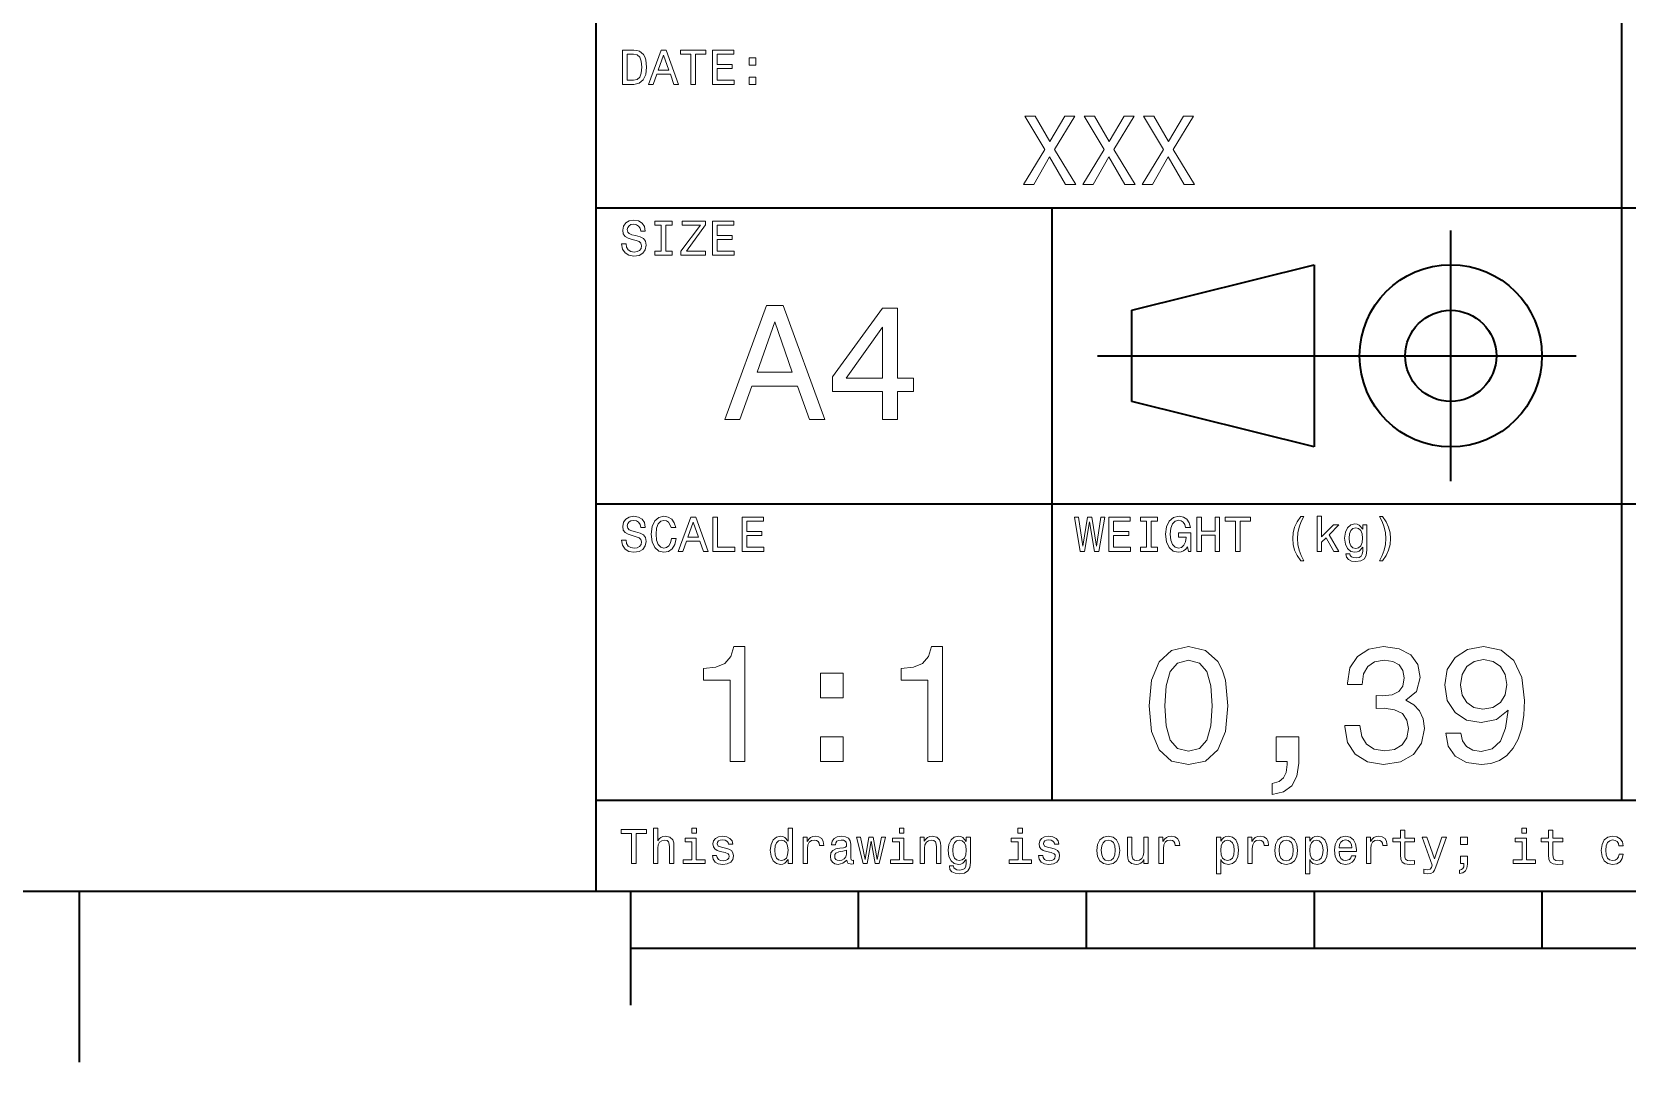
# Model space of a CAD drawing. Extents: x 0 to 297, y 0 to 210.
# Drawn here: x 72.2 to 142.2, y 2.5 to 47.7 of the extents above; entities that cross this region are included whole.
import ezdxf

# ---------------------------------------------------------------- set-up
doc = ezdxf.new("R2010")
doc.units = 0

msp = doc.modelspace()

# ---------------------------------------------------------------- linework, layer by layer
at = {"color": 7, "lineweight": 35}
for p, q in [((97, 10), (97, 70)), ((142, 14), (142, 70)), ((97, 40), (262, 40)), ((117, 14), (117, 40)), ((119, 33.5), (140, 33.5)), ((97, 27), (262, 27)), ((97, 14), (262, 14)), ((10, 10), (287, 10)), ((97, 10), (287, 10)), ((98.5, 7.5), (198.5, 7.5))]:
    msp.add_line(p, q, dxfattribs=at)
at = {"color": 7, "lineweight": 35, "ltscale": 0.275}
msp.add_line((134.5, 28), (134.5, 39), dxfattribs=at)
at = {"color": 7, "lineweight": 35, "ltscale": 0.206155}
for p, q in [((120.5, 35.5), (128.5, 37.5)), ((128.5, 29.5), (120.5, 31.5))]:
    msp.add_line(p, q, dxfattribs=at)
at = {"color": 7, "lineweight": 35, "ltscale": 0.2}
msp.add_line((128.5, 37.5), (128.5, 29.5), dxfattribs=at)
at = {"color": 7, "lineweight": 35, "ltscale": 0.1}
msp.add_line((120.5, 31.5), (120.5, 35.5), dxfattribs=at)
at = {"color": 7, "lineweight": 35, "ltscale": 0.1875}
msp.add_line((74.300003, 10), (74.300003, 2.5), dxfattribs=at)
at = {"color": 7, "lineweight": 35, "ltscale": 0.125}
msp.add_line((98.5, 10), (98.5, 5), dxfattribs=at)
at = {"color": 7, "lineweight": 35, "ltscale": 0.0625}
for p, q in [((108.5, 10), (108.5, 7.5)), ((118.5, 10), (118.5, 7.5)), ((128.5, 10), (128.5, 7.5)), ((138.5, 10), (138.5, 7.5))]:
    msp.add_line(p, q, dxfattribs=at)
at = {"color": 7, "lineweight": 13}
for points in [[(98.648415, 46.918587), (98.149132, 46.918587), (98.149132, 45.418587), (98.648415, 45.418587), (98.884003, 45.466137), (99.059074, 45.61095), (99.167145, 45.846542), (99.206055, 46.168587), (99.171471, 46.497116), (99.128242, 46.626801), (99.067726, 46.730545), (98.892654, 46.871037), (98.778099, 46.905617)], [(99.29467, 45.418587), (99.493515, 45.418587), (99.651299, 45.859509), (100.25, 45.859509), (100.407784, 45.418587), (100.610954, 45.418587), (100.061958, 46.92075), (99.841499, 46.92075)], [(101.153458, 45.418587), (101.352303, 45.418587), (101.352303, 46.73703), (101.806198, 46.73703), (101.806198, 46.918587), (100.697403, 46.918587), (100.697403, 46.73703), (101.153458, 46.73703)], [(102.100143, 45.418587), (103.051155, 45.418587), (103.051155, 45.600143), (102.298988, 45.600143), (102.298988, 46.108067), (102.969025, 46.108067), (102.969025, 46.287464), (102.298988, 46.287464), (102.298988, 46.73703), (103.033859, 46.73703), (103.033859, 46.918587), (102.100143, 46.918587)], [(98.633286, 46.739193), (98.797554, 46.706772), (98.909943, 46.607349), (98.976944, 46.430115), (98.998558, 46.168587), (98.974785, 45.915707), (98.907784, 45.738472), (98.793228, 45.632565), (98.633286, 45.59798), (98.350143, 45.59798), (98.350143, 46.739193)], [(99.720459, 46.043228), (99.951729, 46.704609), (100.182999, 46.043228)], [(103.706055, 46.257202), (104.004326, 46.257202), (104.004326, 46.57925), (103.706055, 46.57925)], [(103.706055, 45.418587), (104.004326, 45.418587), (104.004326, 45.740631), (103.706055, 45.740631)], [(115.752159, 41.020172), (116.206055, 41.020172), (116.893372, 42.234871), (117.593658, 41.020172), (118.051872, 41.020172), (117.113831, 42.5634), (118.004326, 44.024494), (117.567726, 44.024494), (116.906342, 42.913544), (116.257927, 44.024494), (115.804031, 44.024494), (116.690201, 42.559078)], [(118.354469, 41.020172), (118.808357, 41.020172), (119.495682, 42.234871), (120.195969, 41.020172), (120.654182, 41.020172), (119.716141, 42.5634), (120.606628, 44.024494), (120.170029, 44.024494), (119.508644, 42.913544), (118.860229, 44.024494), (118.406342, 44.024494), (119.292511, 42.559078)], [(120.956772, 41.020172), (121.41066, 41.020172), (122.097984, 42.234871), (122.798271, 41.020172), (123.256485, 41.020172), (122.318443, 42.5634), (123.208939, 44.024494), (122.772339, 44.024494), (122.110954, 42.913544), (121.46254, 44.024494), (121.008644, 44.024494), (121.894814, 42.559078)], [(98.309074, 38.413544), (98.112389, 38.413544), (98.155617, 38.184437), (98.263687, 38.01585), (98.430115, 37.914265), (98.6549, 37.877522), (98.877525, 37.912102), (99.043945, 38.007202), (99.149857, 38.156338), (99.188759, 38.353024), (99.156342, 38.530258), (99.065559, 38.64481), (98.918587, 38.720459), (98.721901, 38.776657), (98.553314, 38.817722), (98.443085, 38.865273), (98.380402, 38.934437), (98.360954, 39.042507), (98.380402, 39.139767), (98.4366, 39.213257), (98.523056, 39.262966), (98.64193, 39.280258), (98.76297, 39.258644), (98.85807, 39.200287), (98.920746, 39.103024), (98.951012, 38.97118), (99.147697, 38.97118), (99.147697, 38.975502), (99.113113, 39.178673), (99.011528, 39.329971), (98.851585, 39.425072), (98.635445, 39.457493), (98.440926, 39.425072), (98.289627, 39.334293), (98.19236, 39.193802), (98.157784, 39.012245), (98.185883, 38.850143), (98.268013, 38.739914), (98.397697, 38.666424), (98.574928, 38.610229), (98.75, 38.560516), (98.881844, 38.512966), (98.961815, 38.443802), (98.989914, 38.331409), (98.963974, 38.216858), (98.896973, 38.130402), (98.795387, 38.076366), (98.663544, 38.059078), (98.516571, 38.082851), (98.404182, 38.152016), (98.332855, 38.264408)], [(99.852303, 38.100143), (99.575645, 38.100143), (99.575645, 37.918587), (100.327812, 37.918587), (100.327812, 38.100143), (100.051155, 38.100143), (100.051155, 39.23703), (100.327812, 39.23703), (100.327812, 39.418587), (99.575645, 39.418587), (99.575645, 39.23703), (99.852303, 39.23703)], [(100.714699, 37.918587), (101.791069, 37.918587), (101.791069, 38.100143), (100.952454, 38.100143), (101.791069, 39.247837), (101.791069, 39.418587), (100.773056, 39.418587), (100.773056, 39.23703), (101.566284, 39.23703), (100.714699, 38.091496)], [(102.100143, 37.918587), (103.051155, 37.918587), (103.051155, 38.100143), (102.298988, 38.100143), (102.298988, 38.608067), (102.969025, 38.608067), (102.969025, 38.787464), (102.298988, 38.787464), (102.298988, 39.23703), (103.033859, 39.23703), (103.033859, 39.418587), (102.100143, 39.418587)], [(102.641212, 30.700289), (103.304039, 30.700289), (103.829971, 32.170029), (105.825653, 32.170029), (106.351585, 30.700289), (107.028824, 30.700289), (105.198853, 35.707493), (104.463982, 35.707493)], [(109.564842, 30.700289), (110.213257, 30.700289), (110.213257, 31.939482), (110.926514, 31.939482), (110.926514, 32.51585), (110.213257, 32.51585), (110.213257, 35.59222), (109.55764, 35.59222), (107.367439, 32.573486), (107.367439, 31.939482), (109.564842, 31.939482)], [(104.060524, 32.782421), (104.831413, 34.987034), (105.60231, 32.782421)], [(107.972626, 32.51585), (109.564842, 34.756485), (109.564842, 32.51585)], [(98.309074, 25.413544), (98.112389, 25.413544), (98.155617, 25.184437), (98.263687, 25.015848), (98.430115, 24.914265), (98.6549, 24.87752), (98.877525, 24.912102), (99.043945, 25.007204), (99.149857, 25.15634), (99.188759, 25.353025), (99.156342, 25.530258), (99.065559, 25.644812), (98.918587, 25.720461), (98.721901, 25.776655), (98.553314, 25.817722), (98.443085, 25.865273), (98.380402, 25.934437), (98.360954, 26.042505), (98.380402, 26.139769), (98.4366, 26.213255), (98.523056, 26.262968), (98.64193, 26.280258), (98.76297, 26.258644), (98.85807, 26.200287), (98.920746, 26.103025), (98.951012, 25.97118), (99.147697, 25.97118), (99.147697, 25.975504), (99.113113, 26.178673), (99.011528, 26.329969), (98.851585, 26.425072), (98.635445, 26.457491), (98.440926, 26.425072), (98.289627, 26.334293), (98.19236, 26.193804), (98.157784, 26.012247), (98.185883, 25.850143), (98.268013, 25.739912), (98.397697, 25.666426), (98.574928, 25.610229), (98.75, 25.560518), (98.881844, 25.512968), (98.961815, 25.443804), (98.989914, 25.331411), (98.963974, 25.216858), (98.896973, 25.130402), (98.795387, 25.076368), (98.663544, 25.059076), (98.516571, 25.082851), (98.404182, 25.152016), (98.332855, 25.264408)], [(100.301872, 25.476223), (100.258644, 25.294668), (100.187317, 25.164984), (100.087898, 25.085012), (99.971184, 25.059076), (99.830688, 25.097982), (99.720459, 25.214697), (99.646973, 25.404898), (99.623199, 25.668587), (99.646973, 25.930115), (99.7183, 26.122477), (99.828529, 26.239193), (99.971184, 26.280258), (100.074928, 26.258644), (100.163544, 26.198126), (100.232712, 26.100864), (100.280258, 25.966858), (100.485588, 25.966858), (100.420746, 26.17219), (100.308357, 26.327808), (100.1549, 26.425072), (99.971184, 26.459654), (99.742073, 26.405619), (99.567001, 26.254322), (99.454613, 26.005762), (99.415703, 25.668587), (99.454613, 25.331411), (99.567001, 25.082851), (99.742073, 24.929394), (99.971184, 24.87752), (100.172188, 24.918587), (100.334297, 25.03314), (100.448845, 25.22118), (100.509369, 25.476223)], [(100.595825, 24.918587), (100.79467, 24.918587), (100.952454, 25.359509), (101.551155, 25.359509), (101.708931, 24.918587), (101.912102, 24.918587), (101.363113, 26.420748), (101.142654, 26.420748)], [(101.021614, 25.543226), (101.252884, 26.204609), (101.484154, 25.543226)], [(102.115273, 24.918587), (103.079254, 24.918587), (103.079254, 25.100143), (102.314117, 25.100143), (102.314117, 26.418587), (102.115273, 26.418587)], [(103.401299, 24.918587), (104.352303, 24.918587), (104.352303, 25.100143), (103.600143, 25.100143), (103.600143, 25.608068), (104.270172, 25.608068), (104.270172, 25.787462), (103.600143, 25.787462), (103.600143, 26.23703), (104.335014, 26.23703), (104.335014, 26.418587), (103.401299, 26.418587)], [(118.242073, 24.918587), (118.432274, 24.918587), (118.648415, 26.21974), (118.87104, 24.918587), (119.052597, 24.918587), (119.316284, 26.420748), (119.143372, 26.420748), (118.957489, 25.14337), (118.743515, 26.420748), (118.555473, 26.420748), (118.345818, 25.14337), (118.159943, 26.420748), (117.982712, 26.420748)], [(119.497841, 24.918587), (120.448845, 24.918587), (120.448845, 25.100143), (119.696686, 25.100143), (119.696686, 25.608068), (120.366714, 25.608068), (120.366714, 25.787462), (119.696686, 25.787462), (119.696686, 26.23703), (120.431557, 26.23703), (120.431557, 26.418587), (119.497841, 26.418587)], [(121.153458, 25.100143), (120.876801, 25.100143), (120.876801, 24.918587), (121.62896, 24.918587), (121.62896, 25.100143), (121.352303, 25.100143), (121.352303, 26.23703), (121.62896, 26.23703), (121.62896, 26.418587), (120.876801, 26.418587), (120.876801, 26.23703), (121.153458, 26.23703)], [(122.94957, 25.119595), (122.986313, 24.918587), (123.094383, 24.918587), (123.094383, 25.729105), (122.547554, 25.729105), (122.547554, 25.545387), (122.884727, 25.545387), (122.884727, 25.532419), (122.858788, 25.333572), (122.789627, 25.186598), (122.683716, 25.093658), (122.551872, 25.0634), (122.4049, 25.102304), (122.290344, 25.219019), (122.216858, 25.411383), (122.190926, 25.675072), (122.214699, 25.936598), (122.288185, 26.128962), (122.4049, 26.245676), (122.562683, 26.286743), (122.670746, 26.265129), (122.759369, 26.204609), (122.824211, 26.103025), (122.860954, 25.966858), (123.074928, 25.966858), (123.01873, 26.174351), (122.912827, 26.329969), (122.763687, 26.425072), (122.575645, 26.459654), (122.329254, 26.405619), (122.143372, 26.247837), (122.024498, 25.999279), (121.983429, 25.668587), (122.024498, 25.335733), (122.143372, 25.087175), (122.318443, 24.929394), (122.538902, 24.87752), (122.662102, 24.894812), (122.772331, 24.93804), (122.867432, 25.013687)], [(123.353745, 24.918587), (123.554756, 24.918587), (123.554756, 25.623198), (124.155617, 25.623198), (124.155617, 24.918587), (124.354469, 24.918587), (124.354469, 26.418587), (124.155617, 26.418587), (124.155617, 25.806915), (123.554756, 25.806915), (123.554756, 26.418587), (123.353745, 26.418587)], [(125.056915, 24.918587), (125.255768, 24.918587), (125.255768, 26.23703), (125.709656, 26.23703), (125.709656, 26.418587), (124.600868, 26.418587), (124.600868, 26.23703), (125.056915, 26.23703)], [(127.916428, 24.50144), (128.052597, 24.50144), (127.929398, 24.730547), (127.842941, 24.970459), (127.788902, 25.223341), (127.771614, 25.478386), (127.788902, 25.733429), (127.842941, 25.984148), (127.929398, 26.226223), (128.052597, 26.45533), (127.916428, 26.45533), (127.758644, 26.217579), (127.648415, 25.981987), (127.583572, 25.73559), (127.564117, 25.478386), (127.583572, 25.219019), (127.648415, 24.974783), (127.758644, 24.739191)], [(128.638336, 24.918587), (128.828537, 24.918587), (128.828537, 25.327087), (129.027374, 25.519451), (129.368881, 24.918587), (129.582855, 24.918587), (129.157059, 25.651297), (129.593658, 26.07925), (129.353745, 26.07925), (128.828537, 25.556194), (128.828537, 26.470461), (128.638336, 26.470461)], [(130.817001, 24.970459), (130.817001, 26.07925), (130.635452, 26.07925), (130.635452, 25.891209), (130.486313, 26.061958), (130.395538, 26.105186), (130.293945, 26.120316), (130.110229, 26.077087), (129.967575, 25.956051), (129.874634, 25.761526), (129.842224, 25.499998), (129.874634, 25.236311), (129.967575, 25.041786), (130.110229, 24.918587), (130.293945, 24.87752), (130.39769, 24.892651), (130.484146, 24.931555), (130.635452, 25.095819), (130.635452, 24.931555), (130.618164, 24.801872), (130.570602, 24.708933), (130.479828, 24.654898), (130.343658, 24.635445), (130.224792, 24.648415), (130.140488, 24.680834), (130.090775, 24.73703), (130.075653, 24.812679), (129.891937, 24.812679), (129.891937, 24.804033), (129.920029, 24.665705), (130.006485, 24.561958), (130.144806, 24.494955), (130.332855, 24.47118), (130.557632, 24.503601), (130.706772, 24.594379), (130.791061, 24.752161)], [(130.03891, 25.499998), (130.058365, 25.692362), (130.116714, 25.835012), (130.207489, 25.919308), (130.328537, 25.949566), (130.456055, 25.919308), (130.551147, 25.835012), (130.609512, 25.692362), (130.631119, 25.499998), (130.609512, 25.303312), (130.551147, 25.162823), (130.456055, 25.076368), (130.328537, 25.048269), (130.207489, 25.076368), (130.116714, 25.162823), (130.058365, 25.305475)], [(131.506485, 24.50144), (131.662109, 24.739191), (131.772339, 24.974783), (131.837173, 25.219019), (131.858795, 25.478386), (131.837173, 25.73559), (131.772339, 25.981987), (131.662109, 26.217579), (131.506485, 26.45533), (131.370316, 26.45533), (131.491364, 26.226223), (131.577805, 25.984148), (131.629684, 25.733429), (131.649139, 25.478386), (131.629684, 25.223341), (131.577805, 24.970459), (131.489197, 24.730547), (131.370316, 24.50144)], [(102.870316, 15.700288), (103.525932, 15.700288), (103.525932, 20.736311), (103.036018, 20.736311), (102.906342, 20.296829), (102.646973, 20.00144), (102.250717, 19.828529), (101.703171, 19.770893), (101.703171, 19.259365), (102.870316, 19.259365)], [(111.544662, 15.700288), (112.200287, 15.700288), (112.200287, 20.736311), (111.710373, 20.736311), (111.580688, 20.296829), (111.32132, 20.00144), (110.925072, 19.828529), (110.377518, 19.770893), (110.377518, 19.259365), (111.544662, 19.259365)], [(121.257919, 18.142651), (121.36599, 17.011526), (121.704605, 16.204611), (122.244957, 15.714697), (122.994232, 15.556195), (123.736305, 15.714697), (124.276657, 16.204611), (124.608063, 17.011526), (124.723343, 18.142651), (124.608063, 19.266571), (124.471176, 19.713257), (124.276657, 20.080692), (123.736305, 20.570604), (122.994232, 20.736311), (122.244957, 20.570604), (121.704605, 20.073486), (121.36599, 19.266571)], [(129.853027, 17.270893), (129.853027, 17.220461), (129.968292, 16.528818), (130.306915, 16.010086), (130.840057, 15.678674), (131.546112, 15.556195), (132.29538, 15.678674), (132.857346, 15.995677), (133.217575, 16.5), (133.34726, 17.148415), (133.289627, 17.573486), (133.131119, 17.919308), (132.87175, 18.185879), (132.52594, 18.380404), (132.994232, 18.769451), (133.159943, 19.38905), (133.051865, 19.951008), (132.742065, 20.37608), (132.237747, 20.642651), (131.546112, 20.736311), (130.89769, 20.621037), (130.400574, 20.304035), (130.07637, 19.799711), (129.968292, 19.129683), (129.968292, 19.07925), (130.609512, 19.07925), (130.667145, 19.540346), (130.854462, 19.871758), (131.157059, 20.073486), (131.582123, 20.145533), (131.956772, 20.087896), (132.230545, 19.9366), (132.396255, 19.691643), (132.46109, 19.360229), (132.396255, 19.007204), (132.223343, 18.769451), (131.920746, 18.62536), (131.510086, 18.582132), (131.229111, 18.589336), (131.229111, 18.020172), (131.582123, 18.034582), (132.036026, 17.96974), (132.374634, 17.796829), (132.57637, 17.51585), (132.648407, 17.148415), (132.569168, 16.730547), (132.360229, 16.42075), (132.028809, 16.226225), (131.58934, 16.161383), (131.135437, 16.233429), (130.804031, 16.449568), (130.595093, 16.795389), (130.515854, 17.270893)], [(134.276657, 16.939482), (134.38472, 16.370317), (134.694519, 15.930836), (135.184433, 15.657061), (135.832855, 15.556195), (136.257919, 15.606627), (136.639771, 15.736311), (136.963974, 15.959654), (137.237747, 16.276657), (137.453888, 16.672911), (137.612396, 17.162825), (137.706055, 17.724783), (137.742065, 18.373199), (137.619598, 19.38905), (137.266571, 20.131123), (136.704605, 20.577808), (135.933716, 20.736311), (135.227661, 20.606628), (134.694519, 20.260807), (134.348694, 19.727665), (134.233429, 19.057636), (134.348694, 18.365993), (134.687317, 17.840057), (135.191635, 17.508646), (135.832855, 17.400576), (136.510086, 17.537464), (137.021606, 17.955332), (136.906342, 17.155619), (136.675797, 16.586454), (136.322769, 16.247839), (135.840057, 16.139769), (135.465424, 16.190201), (135.191635, 16.348703), (135.01152, 16.600864), (134.939484, 16.939482)], [(121.949562, 18.142651), (122.007202, 19.014408), (122.187317, 19.641211), (122.511528, 20.008644), (122.994232, 20.138329), (123.469734, 20.008644), (123.793945, 19.641211), (123.97406, 19.014408), (124.0317, 18.142651), (123.97406, 17.263689), (123.793945, 16.636887), (123.469734, 16.269451), (122.994232, 16.146975), (122.511528, 16.269451), (122.187317, 16.636887), (122.007202, 17.263689)], [(134.932281, 19.06484), (135.004318, 19.511528), (135.206055, 19.864553), (135.523056, 20.087896), (135.933716, 20.167147), (136.358795, 20.087896), (136.682999, 19.864553), (136.88472, 19.518732), (136.963974, 19.072046), (136.88472, 18.618155), (136.682999, 18.279539), (136.351578, 18.070604), (135.912109, 17.998558), (135.515854, 18.070604), (135.206055, 18.279539), (135.004318, 18.61095)], [(106.840057, 18.495676), (107.83429, 18.495676), (107.83429, 19.569164), (106.840057, 19.569164)], [(106.840057, 15.700288), (107.83429, 15.700288), (107.83429, 16.773775), (106.840057, 16.773775)], [(126.83429, 15.700288), (127.317001, 15.700288), (127.317001, 15.5634), (127.280975, 15.217579), (127.165703, 14.972622), (126.963974, 14.81412), (126.661377, 14.73487), (126.661377, 14.244956), (127.158501, 14.36023), (127.525932, 14.626801), (127.749275, 15.051873), (127.828529, 15.621037), (127.828529, 16.780979), (126.83429, 16.780979)], [(98.551155, 11.214337), (98.75, 11.214337), (98.75, 12.532782), (99.203888, 12.532782), (99.203888, 12.714337), (98.0951, 12.714337), (98.0951, 12.532782), (98.551155, 12.532782)], [(99.504326, 11.214337), (99.694527, 11.214337), (99.694527, 11.884366), (99.713974, 12.037825), (99.776657, 12.150216), (99.873917, 12.21938), (100.003601, 12.245317), (100.107346, 12.223703), (100.172188, 12.165346), (100.204613, 12.068084), (100.215416, 11.938401), (100.215416, 11.214337), (100.405617, 11.214337), (100.405617, 11.977305), (100.396973, 12.130764), (100.35807, 12.258286), (100.230545, 12.375), (100.0317, 12.416066), (99.92363, 12.400937), (99.830688, 12.359871), (99.752884, 12.295029), (99.694527, 12.206412), (99.694527, 12.766211), (99.504326, 12.766211)], [(101.393372, 12.766211), (101.19236, 12.766211), (101.19236, 12.550073), (101.393372, 12.550073)], [(105.422188, 11.393732), (105.422188, 11.214337), (105.612396, 11.214337), (105.612396, 12.766211), (105.424355, 12.766211), (105.424355, 12.197767), (105.279541, 12.362032), (105.190926, 12.400937), (105.08934, 12.416066), (104.905617, 12.372839), (104.76297, 12.251801), (104.670029, 12.057277), (104.637611, 11.79575), (104.670029, 11.534222), (104.76297, 11.337536), (104.905617, 11.214337), (105.08934, 11.173271), (105.190926, 11.188401), (105.2817, 11.227305)], [(110.501442, 12.766211), (110.30043, 12.766211), (110.30043, 12.550073), (110.501442, 12.550073)], [(115.706055, 12.766211), (115.505043, 12.766211), (115.505043, 12.550073), (115.706055, 12.550073)], [(132.288193, 12.173991), (132.288193, 11.59258), (132.301147, 11.404539), (132.361679, 11.274856), (132.482712, 11.199207), (132.688049, 11.173271), (132.912827, 11.184078), (132.912827, 11.348343), (132.748566, 11.335375), (132.599426, 11.352666), (132.519455, 11.4067), (132.484879, 11.497478), (132.478394, 11.625), (132.478394, 12.173991), (132.912827, 12.173991), (132.912827, 12.336096), (132.478394, 12.336096), (132.478394, 12.675432), (132.288193, 12.675432), (132.288193, 12.336096), (131.959656, 12.336096), (131.959656, 12.173991)], [(137.825653, 12.766211), (137.624634, 12.766211), (137.624634, 12.550073), (137.825653, 12.550073)], [(138.793945, 12.173991), (138.793945, 11.59258), (138.806915, 11.404539), (138.867432, 11.274856), (138.988464, 11.199207), (139.193802, 11.173271), (139.418579, 11.184078), (139.418579, 11.348343), (139.254318, 11.335375), (139.105179, 11.352666), (139.025208, 11.4067), (138.990631, 11.497478), (138.984146, 11.625), (138.984146, 12.173991), (139.418579, 12.173991), (139.418579, 12.336096), (138.984146, 12.336096), (138.984146, 12.675432), (138.793945, 12.675432), (138.793945, 12.336096), (138.465424, 12.336096), (138.465424, 12.173991)], [(101.386887, 11.37428), (101.386887, 12.336096), (100.898415, 12.336096), (100.898415, 12.173991), (101.196686, 12.173991), (101.196686, 11.37428), (100.80764, 11.37428), (100.80764, 11.214337), (101.780258, 11.214337), (101.780258, 11.37428)], [(102.675072, 11.89085), (102.491356, 11.934078), (102.355186, 11.983789), (102.309799, 12.085375), (102.322769, 12.1567), (102.368156, 12.208573), (102.441643, 12.240994), (102.547554, 12.253963), (102.649139, 12.240994), (102.729111, 12.202089), (102.780983, 12.143732), (102.802597, 12.065923), (102.988472, 12.065923), (102.988472, 12.070245), (102.956055, 12.210735), (102.867432, 12.320966), (102.729111, 12.39013), (102.547554, 12.416066), (102.363831, 12.39013), (102.229828, 12.318804), (102.145531, 12.212896), (102.119598, 12.078891), (102.139053, 11.949207), (102.19957, 11.85843), (102.298988, 11.793588), (102.443802, 11.748199), (102.655617, 11.696326), (102.785301, 11.642291), (102.819885, 11.599064), (102.832855, 11.534222), (102.8134, 11.454251), (102.761528, 11.393732), (102.677231, 11.354827), (102.564842, 11.341859), (102.445969, 11.354827), (102.359512, 11.400216), (102.301155, 11.473703), (102.277374, 11.575289), (102.093658, 11.575289), (102.123917, 11.402378), (102.21254, 11.277018), (102.353027, 11.201369), (102.547554, 11.173271), (102.750717, 11.201369), (102.899857, 11.277018), (102.990631, 11.398055), (103.023056, 11.555836), (102.999283, 11.692003), (102.932274, 11.784943), (102.822044, 11.845461)], [(105.121758, 12.245317), (105.247116, 12.215057), (105.342216, 12.130764), (105.398415, 11.990274), (105.420029, 11.79575), (105.398415, 11.599064), (105.342216, 11.458573), (105.247116, 11.372118), (105.121758, 11.34402), (105.002884, 11.372118), (104.912102, 11.458573), (104.851585, 11.601225), (104.83213, 11.79575), (104.851585, 11.988112), (104.912102, 12.128603), (105.002884, 12.215057)], [(106.081413, 11.214337), (106.271614, 11.214337), (106.271614, 11.877882), (106.291069, 12.037825), (106.349426, 12.152378), (106.444527, 12.221542), (106.572044, 12.245317), (106.667145, 12.230187), (106.738472, 12.18696), (106.7817, 12.113473), (106.796829, 12.01405), (106.989197, 12.01405), (106.963257, 12.189121), (106.89193, 12.314482), (106.773056, 12.39013), (106.610954, 12.416066), (106.500717, 12.398775), (106.405617, 12.355548), (106.321327, 12.282061), (106.254326, 12.182637), (106.254326, 12.375), (106.081413, 12.375)], [(108.000717, 11.365634), (108.000717, 11.35915), (108.011528, 11.285663), (108.043945, 11.233789), (108.180115, 11.192723), (108.286026, 11.210014), (108.286026, 11.356989), (108.240631, 11.350505), (108.180115, 11.378602), (108.169312, 11.465057), (108.169312, 12.065923), (108.143372, 12.21938), (108.067726, 12.32745), (107.935883, 12.392291), (107.75, 12.416066), (107.568443, 12.39013), (107.434441, 12.316643), (107.350143, 12.202089), (107.322044, 12.050793), (107.322044, 12.037825), (107.492798, 12.037825), (107.507927, 12.128603), (107.555473, 12.193444), (107.633286, 12.232349), (107.743515, 12.247478), (107.849426, 12.236671), (107.925072, 12.204251), (107.970459, 12.148055), (107.985588, 12.070245), (107.976944, 11.979467), (107.942368, 11.934078), (107.855911, 11.912464), (107.693802, 11.895173), (107.507927, 11.856268), (107.376083, 11.787104), (107.298271, 11.679035), (107.274498, 11.519093), (107.296112, 11.376441), (107.363113, 11.270534), (107.471184, 11.20353), (107.620316, 11.179755), (107.821327, 11.225144)], [(108.886887, 11.214337), (109.059799, 12.199928), (109.232712, 11.214337), (109.414268, 11.214337), (109.69957, 12.375), (109.515854, 12.375), (109.323486, 11.389409), (109.15274, 12.375), (108.964699, 12.375), (108.793945, 11.389409), (108.601585, 12.375), (108.420029, 12.375), (108.70533, 11.214337)], [(110.494957, 11.37428), (110.494957, 12.336096), (110.006485, 12.336096), (110.006485, 12.173991), (110.304756, 12.173991), (110.304756, 11.37428), (109.91571, 11.37428), (109.91571, 11.214337), (110.888329, 11.214337), (110.888329, 11.37428)], [(111.214699, 11.214337), (111.4049, 11.214337), (111.4049, 11.884366), (111.424355, 12.037825), (111.48703, 12.150216), (111.584297, 12.21938), (111.713982, 12.245317), (111.817726, 12.223703), (111.882568, 12.165346), (111.914986, 12.068084), (111.925797, 11.938401), (111.925797, 11.214337), (112.115997, 11.214337), (112.115997, 11.977305), (112.107353, 12.130764), (112.068443, 12.258286), (111.940926, 12.375), (111.742081, 12.416066), (111.631844, 12.400937), (111.53891, 12.359871), (111.458939, 12.290707), (111.396255, 12.197767), (111.396255, 12.375), (111.214699, 12.375)], [(113.419312, 11.266211), (113.419312, 12.375), (113.237755, 12.375), (113.237755, 12.18696), (113.088623, 12.357709), (112.997841, 12.400937), (112.896255, 12.416066), (112.71254, 12.372839), (112.569885, 12.251801), (112.476944, 12.057277), (112.444527, 11.79575), (112.476944, 11.532061), (112.569885, 11.337536), (112.71254, 11.214337), (112.896255, 11.173271), (113, 11.188401), (113.086456, 11.227305), (113.237755, 11.391571), (113.237755, 11.227305), (113.220459, 11.097623), (113.172913, 11.004683), (113.082138, 10.950648), (112.945969, 10.931196), (112.827087, 10.944164), (112.742798, 10.976585), (112.693085, 11.032782), (112.677956, 11.10843), (112.49424, 11.10843), (112.49424, 11.099784), (112.522339, 10.961455), (112.608795, 10.857709), (112.747116, 10.790707), (112.935158, 10.766931), (113.159943, 10.799352), (113.309082, 10.89013), (113.393372, 11.047911)], [(112.641212, 11.79575), (112.660667, 11.988112), (112.719025, 12.130764), (112.809799, 12.215057), (112.93084, 12.245317), (113.058357, 12.215057), (113.153458, 12.130764), (113.211815, 11.988112), (113.233429, 11.79575), (113.211815, 11.599064), (113.153458, 11.458573), (113.058357, 11.372118), (112.93084, 11.34402), (112.809799, 11.372118), (112.719025, 11.458573), (112.660667, 11.601225)], [(115.69957, 11.37428), (115.69957, 12.336096), (115.211098, 12.336096), (115.211098, 12.173991), (115.509369, 12.173991), (115.509369, 11.37428), (115.120316, 11.37428), (115.120316, 11.214337), (116.092941, 11.214337), (116.092941, 11.37428)], [(116.987755, 11.89085), (116.804039, 11.934078), (116.66787, 11.983789), (116.622482, 12.085375), (116.635452, 12.1567), (116.68084, 12.208573), (116.754326, 12.240994), (116.860229, 12.253963), (116.961823, 12.240994), (117.041794, 12.202089), (117.093658, 12.143732), (117.11528, 12.065923), (117.301155, 12.065923), (117.301155, 12.070245), (117.268738, 12.210735), (117.180115, 12.320966), (117.041794, 12.39013), (116.860229, 12.416066), (116.676514, 12.39013), (116.542511, 12.318804), (116.458214, 12.212896), (116.432281, 12.078891), (116.451729, 11.949207), (116.512253, 11.85843), (116.611671, 11.793588), (116.756485, 11.748199), (116.9683, 11.696326), (117.097984, 11.642291), (117.132568, 11.599064), (117.145538, 11.534222), (117.126083, 11.454251), (117.074211, 11.393732), (116.989914, 11.354827), (116.877525, 11.341859), (116.758652, 11.354827), (116.672195, 11.400216), (116.613831, 11.473703), (116.590057, 11.575289), (116.406342, 11.575289), (116.4366, 11.402378), (116.525223, 11.277018), (116.66571, 11.201369), (116.860229, 11.173271), (117.0634, 11.201369), (117.21254, 11.277018), (117.303314, 11.398055), (117.335739, 11.555836), (117.311966, 11.692003), (117.244957, 11.784943), (117.134727, 11.845461)], [(118.965424, 11.793588), (119, 11.5299), (119.099426, 11.335375), (119.25721, 11.214337), (119.469025, 11.173271), (119.67868, 11.214337), (119.836456, 11.333214), (119.935883, 11.527738), (119.972626, 11.793588), (119.935883, 12.057277), (119.836456, 12.253963), (119.67868, 12.372839), (119.469025, 12.416066), (119.25721, 12.372839), (119.099426, 12.251801), (119, 12.057277)], [(119.159943, 11.79575), (119.179398, 11.990274), (119.239914, 12.130764), (119.337181, 12.217219), (119.469025, 12.247478), (119.598709, 12.217219), (119.695969, 12.132925), (119.756485, 11.990274), (119.778099, 11.79575), (119.756485, 11.599064), (119.695969, 11.456412), (119.598709, 11.369957), (119.469025, 11.341859), (119.337181, 11.369957), (119.239914, 11.456412), (119.179398, 11.599064)], [(121.217583, 12.375), (121.027382, 12.375), (121.027382, 11.704971), (121.005768, 11.549352), (120.943085, 11.43696), (120.845825, 11.367796), (120.718307, 11.346182), (120.616714, 11.363473), (120.55188, 11.415346), (120.515137, 11.503963), (120.506485, 11.629323), (120.506485, 12.375), (120.316284, 12.375), (120.316284, 11.612032), (120.322769, 11.458573), (120.363838, 11.331052), (120.489197, 11.214337), (120.690201, 11.173271), (120.798279, 11.188401), (120.891212, 11.227305), (120.971184, 11.294309), (121.036026, 11.391571), (121.036026, 11.214337), (121.217583, 11.214337)], [(121.695251, 11.214337), (121.885452, 11.214337), (121.885452, 11.877882), (121.904907, 12.037825), (121.963257, 12.152378), (122.058365, 12.221542), (122.185883, 12.245317), (122.280983, 12.230187), (122.35231, 12.18696), (122.395538, 12.113473), (122.410667, 12.01405), (122.603027, 12.01405), (122.577095, 12.189121), (122.505768, 12.314482), (122.386894, 12.39013), (122.224792, 12.416066), (122.114555, 12.398775), (122.019455, 12.355548), (121.935165, 12.282061), (121.868164, 12.182637), (121.868164, 12.375), (121.695251, 12.375)], [(124.405624, 12.195605), (124.405624, 12.375), (124.215424, 12.375), (124.215424, 10.76477), (124.405624, 10.76477), (124.405624, 11.391571), (124.472626, 11.289986), (124.548279, 11.222982), (124.73848, 11.173271), (124.920036, 11.214337), (125.062683, 11.337536), (125.155624, 11.532061), (125.190208, 11.79575), (125.155624, 12.057277), (125.062683, 12.251801), (124.920036, 12.372839), (124.73848, 12.416066), (124.634735, 12.403098), (124.546112, 12.362032), (124.470467, 12.292868)], [(124.706055, 11.34402), (124.578537, 11.372118), (124.485596, 11.458573), (124.427238, 11.599064), (124.407784, 11.79575), (124.427238, 11.990274), (124.485596, 12.130764), (124.578537, 12.215057), (124.706055, 12.245317), (124.822769, 12.215057), (124.91571, 12.128603), (124.974068, 11.988112), (124.995682, 11.79575), (124.974068, 11.601225), (124.91571, 11.458573), (124.822769, 11.372118)], [(125.598709, 11.214337), (125.78891, 11.214337), (125.78891, 11.877882), (125.808365, 12.037825), (125.866722, 12.152378), (125.961823, 12.221542), (126.08934, 12.245317), (126.184448, 12.230187), (126.255768, 12.18696), (126.298996, 12.113473), (126.314125, 12.01405), (126.506485, 12.01405), (126.480553, 12.189121), (126.409225, 12.314482), (126.290352, 12.39013), (126.12825, 12.416066), (126.018021, 12.398775), (125.922913, 12.355548), (125.838623, 12.282061), (125.771622, 12.182637), (125.771622, 12.375), (125.598709, 12.375)], [(126.772339, 11.793588), (126.806923, 11.5299), (126.906342, 11.335375), (127.064125, 11.214337), (127.27594, 11.173271), (127.485596, 11.214337), (127.643379, 11.333214), (127.742798, 11.527738), (127.779541, 11.793588), (127.742798, 12.057277), (127.643379, 12.253963), (127.485596, 12.372839), (127.27594, 12.416066), (127.064125, 12.372839), (126.906342, 12.251801), (126.806923, 12.057277)], [(126.966866, 11.79575), (126.986313, 11.990274), (127.046837, 12.130764), (127.144096, 12.217219), (127.27594, 12.247478), (127.405624, 12.217219), (127.502884, 12.132925), (127.563408, 11.990274), (127.585022, 11.79575), (127.563408, 11.599064), (127.502884, 11.456412), (127.405624, 11.369957), (127.27594, 11.341859), (127.144096, 11.369957), (127.046837, 11.456412), (126.986313, 11.599064)], [(128.309082, 12.195605), (128.309082, 12.375), (128.118881, 12.375), (128.118881, 10.76477), (128.309082, 10.76477), (128.309082, 11.391571), (128.376083, 11.289986), (128.451736, 11.222982), (128.641937, 11.173271), (128.823486, 11.214337), (128.966141, 11.337536), (129.059082, 11.532061), (129.093658, 11.79575), (129.059082, 12.057277), (128.966141, 12.251801), (128.823486, 12.372839), (128.641937, 12.416066), (128.538193, 12.403098), (128.44957, 12.362032), (128.373932, 12.292868)], [(128.609512, 11.34402), (128.481995, 11.372118), (128.389053, 11.458573), (128.330704, 11.599064), (128.311249, 11.79575), (128.330704, 11.990274), (128.389053, 12.130764), (128.481995, 12.215057), (128.609512, 12.245317), (128.726227, 12.215057), (128.819168, 12.128603), (128.877533, 11.988112), (128.899139, 11.79575), (128.877533, 11.601225), (128.819168, 11.458573), (128.726227, 11.372118)], [(129.597275, 11.739553), (130.358078, 11.739553), (130.360229, 11.82817), (130.325653, 12.076729), (130.23056, 12.262609), (130.079254, 12.375), (129.87825, 12.416066), (129.681564, 12.372839), (129.530273, 12.251801), (129.432999, 12.055116), (129.398422, 11.79575), (129.430847, 11.5299), (129.528107, 11.335375), (129.677246, 11.214337), (129.871765, 11.173271), (130.040344, 11.201369), (130.17868, 11.274856), (130.280273, 11.391571), (130.338623, 11.547191), (130.150589, 11.547191), (130.111679, 11.460735), (130.055481, 11.395893), (129.895538, 11.34402), (129.772339, 11.367796), (129.679398, 11.443444), (129.618881, 11.566643), (129.597275, 11.733069)], [(129.597275, 11.899496), (129.621048, 12.048632), (129.679398, 12.158862), (129.768021, 12.225864), (129.884735, 12.24964), (129.999283, 12.225864), (130.087906, 12.158862), (130.141937, 12.048632), (130.161392, 11.899496)], [(130.803314, 11.214337), (130.99353, 11.214337), (130.99353, 11.877882), (131.01297, 12.037825), (131.071335, 12.152378), (131.166428, 12.221542), (131.293945, 12.245317), (131.389053, 12.230187), (131.460388, 12.18696), (131.503601, 12.113473), (131.518738, 12.01405), (131.711105, 12.01405), (131.685165, 12.189121), (131.613831, 12.314482), (131.494965, 12.39013), (131.332855, 12.416066), (131.222626, 12.398775), (131.127533, 12.355548), (131.043228, 12.282061), (130.976227, 12.182637), (130.976227, 12.375), (130.803314, 12.375)], [(134.114563, 12.375), (133.781708, 11.419669), (133.455338, 12.375), (133.247833, 12.375), (133.688766, 11.149496), (133.649857, 11.041427), (133.58934, 10.967939), (133.487762, 10.944164), (133.312683, 10.965778), (133.312683, 10.782061), (133.496399, 10.76477), (133.62825, 10.782061), (133.721191, 10.836095), (133.788177, 10.929035), (133.846542, 11.065202), (134.317719, 12.375)], [(134.933716, 12.052954), (135.231995, 12.052954), (135.231995, 12.375), (134.933716, 12.375)], [(137.819168, 11.37428), (137.819168, 12.336096), (137.330688, 12.336096), (137.330688, 12.173991), (137.628967, 12.173991), (137.628967, 11.37428), (137.239914, 11.37428), (137.239914, 11.214337), (138.21254, 11.214337), (138.21254, 11.37428)], [(141.880402, 11.990274), (142.068436, 11.990274), (142.029541, 12.163185), (141.936584, 12.299352), (141.791779, 12.383646), (141.603745, 12.416066), (141.39624, 12.372839), (141.238464, 12.251801), (141.139038, 12.055116), (141.104462, 11.791427), (141.136887, 11.5299), (141.234146, 11.335375), (141.387604, 11.214337), (141.59726, 11.173271), (141.783142, 11.205692), (141.927948, 11.29647), (142.027374, 11.439121), (142.070602, 11.629323), (141.889038, 11.629323), (141.856628, 11.508286), (141.796112, 11.417507), (141.709656, 11.361311), (141.603745, 11.34402), (141.471893, 11.372118), (141.376801, 11.458573), (141.318436, 11.599064), (141.298981, 11.797911), (141.318436, 11.992435), (141.378952, 12.132925), (141.476227, 12.21938), (141.603745, 12.24964), (141.716125, 12.230187), (141.80043, 12.180475), (141.856628, 12.098343)], [(107.979111, 11.620677), (107.953171, 11.508286), (107.884003, 11.42183), (107.780258, 11.365634), (107.65274, 11.346182), (107.570602, 11.356989), (107.512245, 11.391571), (107.475502, 11.452089), (107.464699, 11.536384), (107.473343, 11.612032), (107.507927, 11.666066), (107.646255, 11.726585), (107.821327, 11.752522), (107.979111, 11.804395)], [(134.933716, 11.214337), (135.078537, 11.214337), (135.078537, 11.173271), (135.067719, 11.069525), (135.033142, 10.996037), (134.972626, 10.948487), (134.881836, 10.924712), (134.881836, 10.777738), (135.030975, 10.81232), (135.141205, 10.892291), (135.208221, 11.019813), (135.231995, 11.190562), (135.231995, 11.538545), (134.933716, 11.538545)]]:
    msp.add_lwpolyline(points, close=True, dxfattribs=at)
at = {"color": 7, "lineweight": 35}
for radius in [4, 2]:
    msp.add_circle((134.5, 33.5), radius, dxfattribs=at)

doc.saveas('drawing.dxf')
